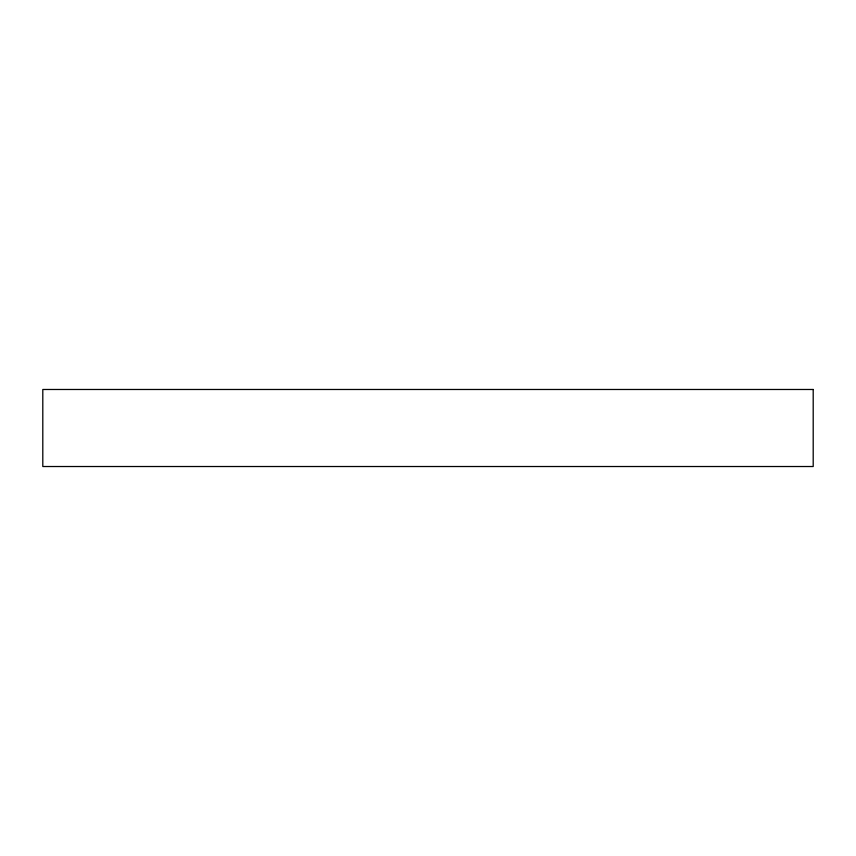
<?xml version="1.0" encoding="UTF-8"?>
<svg xmlns="http://www.w3.org/2000/svg" width="856" height="856" viewBox="0 0 856 856"><rect width="100%" height="100%" fill="white"/><g stroke="black" fill="none" stroke-linecap="round" stroke-linejoin="round"><path stroke-width="1.28" d="M813.2 389.48L42.8 389.48L42.8 466.52L813.2 466.52L813.2 389.48"/></g></svg>
